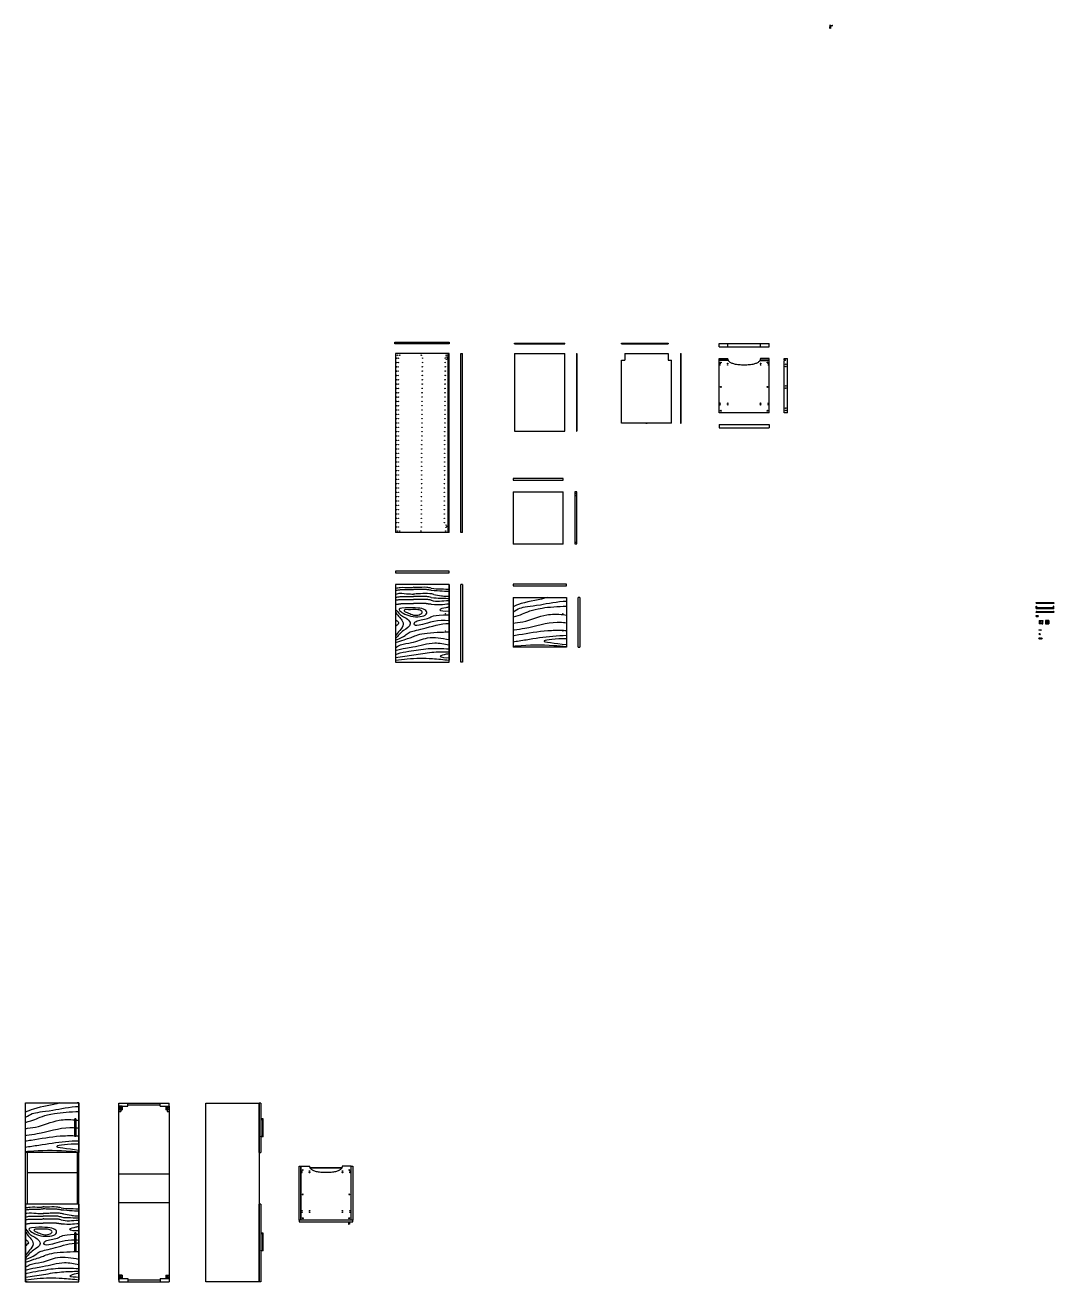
# Model space of a CAD drawing. Header units: millimetres. Extents: x 2171 to 32800, y 1650 to 15812.
# Drawn here: x 2171 to 13726, y 1695 to 15812 of the extents above; entities that cross this region are included whole.
import ezdxf

# ---------------------------------------------------------------- set-up
doc = ezdxf.new("R2010")
doc.units = ezdxf.units.MM

# ---------------------------------------------------------------- blocks, each defined once
blk = doc.blocks.new('*U1')
at = {"color": 8}
blk.add_circle((0, 0), 2.5, dxfattribs=at)
blk = doc.blocks.new('*U2')
at = {"color": 0, "linetype": 'ByBlock', "lineweight": -2, "transparency": 16777216}
for p in [(0, 0), (20, 0), (0, -48.6), (0, -97.2), (20, -48.6), (20, -97.2), (0, -145.8), (0, -194.4), (0, -243), (20, -145.8), (20, -194.4), (20, -243), (0, -291.6), (0, -340.2), (0, -388.8), (20, -291.6), (20, -340.2), (20, -388.8), (0, -437.4), (0, -486), (0, -534.6), (20, -437.4), (20, -486), (20, -534.6), (0, -583.2), (0, -631.8), (0, -680.4), (20, -583.2), (20, -631.8), (20, -680.4), (0, -729), (0, -777.6), (0, -826.2), (20, -729), (20, -777.6), (20, -826.2), (0, -874.8), (0, -923.4), (0, -972), (20, -874.8), (20, -923.4), (20, -972), (0, -1020.6), (0, -1069.2), (0, -1117.8), (20, -1020.6), (20, -1069.2), (20, -1117.8), (0, -1166.4), (0, -1215), (0, -1263.6), (20, -1166.4), (20, -1215), (20, -1263.6), (0, -1312.2), (0, -1360.8), (0, -1409.4), (20, -1312.2), (20, -1360.8), (20, -1409.4), (0, -1458), (0, -1506.6), (0, -1555.2), (20, -1458), (20, -1506.6), (20, -1555.2), (0, -1603.8), (0, -1652.4), (20, -1603.8), (20, -1652.4), (0, -1701), (0, -1749.6), (0, -1798.2), (20, -1701), (20, -1749.6), (20, -1798.2), (0, -1846.8), (0, -1895.4), (20, -1846.8), (20, -1895.4)]:
    blk.add_blockref('*U1', p, dxfattribs=at)
blk = doc.blocks.new('*U3')
at = {"color": 8}
blk.add_circle((0, 0), 2.5, dxfattribs=at)
blk = doc.blocks.new('*U4')
at = {"color": 0, "linetype": 'ByBlock', "lineweight": -2, "transparency": 16777216}
for p in [(0, 0), (0, -48.6), (0, -97.2), (0, -145.8), (0, -194.4), (0, -243), (0, -291.6), (0, -340.2), (0, -388.8), (0, -437.4), (0, -486), (0, -534.6), (0, -583.2), (0, -631.8), (0, -680.4), (0, -729), (0, -777.6), (0, -826.2), (0, -874.8), (0, -923.4), (0, -972), (0, -1020.6), (0, -1069.2), (0, -1117.8), (0, -1166.4), (0, -1215), (0, -1263.6), (0, -1312.2), (0, -1360.8), (0, -1409.4), (0, -1458), (0, -1506.6), (0, -1555.2), (0, -1603.8), (0, -1652.4), (0, -1701), (0, -1749.6), (0, -1798.2), (0, -1846.8)]:
    blk.add_blockref('*U3', p, dxfattribs=at)
blk = doc.blocks.new('*U5')
at = {"color": 8}
blk.add_circle((0, 0), 2.5, dxfattribs=at)
blk = doc.blocks.new('*U6')
at = {"color": 0, "linetype": 'ByBlock', "lineweight": -2, "transparency": 16777216}
for p in [(0, 0), (0, -48.6), (0, -97.2), (0, -145.8), (0, -194.4), (0, -243), (0, -291.6), (0, -340.2), (0, -388.8), (0, -437.4), (0, -486), (0, -534.6), (0, -583.2), (0, -631.8), (0, -680.4), (0, -729), (0, -777.6), (0, -826.2), (0, -874.8), (0, -923.4), (0, -972), (0, -1020.6), (0, -1069.2), (0, -1117.8), (0, -1166.4), (0, -1215), (0, -1263.6), (0, -1312.2), (0, -1360.8), (0, -1409.4), (0, -1458), (0, -1506.6), (0, -1555.2), (0, -1603.8), (0, -1652.4), (0, -1701), (0, -1749.6), (0, -1798.2), (0, -1846.8), (0, -1895.4)]:
    blk.add_blockref('*U5', p, dxfattribs=at)
blk = doc.blocks.new('aa')
at = {"color": 8}
blk.add_line((8075, 8465), (8075, 7615), dxfattribs=at)
at = {"color": 7}
for p, q in [((8030, 8139), (8031, 8140)), ((8040, 8140), (8031, 8140)), ((8040, 8140), (8041, 8139)), ((8030, 7941), (8031, 7940)), ((8040, 7940), (8031, 7940)), ((8040, 7940), (8041, 7941))]:
    blk.add_line(p, q, dxfattribs=at)
blk.add_lwpolyline([(7475, 7592), (8075, 7592), (8075, 8464), (7475, 8464)], close=True, dxfattribs=at)
for points in [[(8030, 7941), (8030, 8009), (8030, 8139)], [(8041, 8139), (8041, 8009), (8041, 7941)]]:
    blk.add_lwpolyline(points, dxfattribs=at)
at = {"color": 8}
for points in [[(8031, 7940), (8031, 8009), (8031, 8140)], [(8040, 7940), (8040, 8009), (8040, 8140)]]:
    blk.add_lwpolyline(points, dxfattribs=at)
at = {"color": 31}
for points in [[(7474, 8354), (7491, 8361), (7597, 8361), (7658, 8358), (7676, 8358)], [(7475, 8423), (7527, 8431), (7632, 8431), (7675, 8433)], [(7475, 8401), (7493, 8402), (7530, 8407), (7620, 8408), (7668, 8410), (7675, 8410)], [(7475, 8320), (7527, 8329), (7632, 8328), (7675, 8330)], [(7902, 8354), (7859, 8361), (7753, 8361), (7692, 8358), (7674, 8358)], [(7875, 8423), (7824, 8431), (7718, 8431), (7675, 8433)], [(7875, 8401), (7857, 8402), (7820, 8407), (7730, 8408), (7682, 8410), (7675, 8410)], [(7875, 8320), (7824, 8329), (7718, 8328), (7675, 8330)], [(7902, 8354), (7988, 8339), (8042, 8333), (8075, 8333)], [(8075, 8210), (8039, 8204), (7970, 8182), (8069, 8168), (8075, 8169)], [(7475, 8185), (7551, 8108), (7607, 8076), (7639, 8022), (7564, 7946), (7475, 7856)], [(7475, 8160), (7507, 8108), (7536, 8076), (7561, 8019), (7521, 7946), (7475, 7888)], [(7475, 8068), (7490, 8057), (7508, 8030), (7491, 8009), (7475, 7993)], [(7471, 7723), (7587, 7750), (7668, 7763), (7914, 7808), (8075, 7786)], [(7475, 7754), (7528, 7785), (7654, 7811), (7834, 7864), (8075, 7846)], [(7475, 7680), (7496, 7687), (7623, 7714), (7841, 7744), (8075, 7741)], [(7475, 7645), (7679, 7675), (7881, 7703), (8075, 7710)], [(7475, 7614), (7606, 7629), (7888, 7632), (8075, 7615)], [(8075, 7686), (8044, 7681), (7975, 7658), (8074, 7645), (8075, 7645)]]:
    blk.add_spline(points, degree=3, dxfattribs=at)
for points in [[(7875, 8423), (7913, 8414), (7973, 8417), (8066, 8411), (8075, 8411)], [(7875, 8401), (7961, 8395), (8054, 8388), (8075, 8388)], [(7543, 8198), (7603, 8205), (7702, 8204), (7799, 8193), (7836, 8153), (7806, 8108), (7695, 8098), (7596, 8118), (7523, 8163), (7507, 8190), (7530, 8197), (7543, 8198)], [(7875, 8320), (7913, 8312), (7973, 8315), (8066, 8308), (8075, 8308)], [(7875, 8288), (7905, 8279), (7969, 8273), (8031, 8285), (8075, 8285)], [(7875, 8242), (7933, 8242), (7975, 8233), (8043, 8248), (8075, 8248)], [(7589, 8182), (7629, 8180), (7693, 8186), (7757, 8178), (7781, 8152), (7759, 8129), (7690, 8112), (7633, 8138), (7576, 8159), (7565, 8176), (7581, 8181), (7589, 8182)], [(8041, 8125), (8051, 8125), (8063, 8126), (8075, 8126)], [(8075, 8057), (8063, 8058), (8052, 8059), (8041, 8060)], [(7475, 7811), (7583, 7852), (7649, 7863), (7753, 7923), (8004, 7932), (8075, 7932)], [(8041, 8027), (8052, 8028), (8064, 8028), (8075, 8028)]]:
    blk.add_open_spline(points, degree=3, dxfattribs=at)
for points, knots in [([(7475, 8288), (7476, 8288), (7482, 8289), (7493, 8292), (7499, 8293), (7509, 8294), (7515, 8295), (7520, 8296), (7521, 8296), (7523, 8296), (7524, 8296), (7527, 8296), (7529, 8296), (7536, 8297), (7540, 8297), (7551, 8297), (7559, 8296), (7574, 8296), (7582, 8296), (7598, 8295), (7607, 8295), (7619, 8295), (7622, 8295), (7629, 8295), (7632, 8295), (7642, 8295), (7648, 8296), (7657, 8296), (7658, 8296), (7663, 8297), (7666, 8297), (7670, 8298), (7672, 8298), (7675, 8298)], [0, 0, 0, 0, 18.755468, 18.755468, 37.510937, 37.510937, 56.266405, 56.266405, 60.086331, 60.086331, 63.906257, 63.906257, 71.54611, 71.54611, 86.825814, 86.825814, 110.53599, 110.53599, 134.246166, 134.246166, 157.956342, 157.956342, 166.728392, 166.728392, 175.500443, 175.500443, 193.044544, 193.044544, 197.275846, 197.275846, 205.73845, 205.73845, 208.690639, 208.690639, 208.690639, 208.690639]), ([(7475, 8242), (7479, 8243), (7482, 8243), (7486, 8243), (7488, 8243), (7491, 8244), (7492, 8244), (7495, 8244), (7496, 8244), (7498, 8244), (7499, 8244), (7500, 8245), (7501, 8245), (7503, 8245), (7505, 8245), (7509, 8246), (7512, 8246), (7519, 8247), (7523, 8248), (7528, 8249), (7529, 8249), (7532, 8249), (7533, 8249), (7534, 8249), (7535, 8249), (7536, 8250), (7536, 8250), (7537, 8250), (7538, 8250), (7539, 8250), (7540, 8250), (7542, 8250), (7544, 8250), (7549, 8250), (7553, 8251), (7562, 8251), (7569, 8251), (7582, 8250), (7589, 8250), (7603, 8250), (7610, 8250), (7620, 8250), (7623, 8250), (7627, 8250), (7630, 8250), (7636, 8250), (7640, 8251), (7650, 8251), (7655, 8251), (7662, 8252), (7663, 8252), (7665, 8252), (7666, 8252), (7668, 8252), (7668, 8252), (7670, 8252), (7671, 8252), (7673, 8252), (7674, 8252), (7675, 8252), (7675, 8252), (7675, 8252)], [0, 0, 0, 0, 7.426073, 7.426073, 12.355891, 12.355891, 15.943599, 15.943599, 18.978993, 18.978993, 20.901222, 20.901222, 22.823452, 22.823452, 26.667911, 26.667911, 34.35683, 34.35683, 46.791949, 46.791949, 51.838335, 51.838335, 55.733243, 55.733243, 57.919106, 57.919106, 59.570362, 59.570362, 61.221617, 61.221617, 64.524128, 64.524128, 71.12915, 71.12915, 84.339193, 84.339193, 104.731051, 104.731051, 125.122909, 125.122909, 145.514768, 145.514768, 151.617123, 151.617123, 157.719479, 157.719479, 169.924191, 169.924191, 186.455496, 186.455496, 191.499083, 191.499083, 194.37737, 194.37737, 196.201836, 196.201836, 199.85077, 199.85077, 203.499703, 203.499703, 207.889657, 207.889657, 207.889657, 207.889657]), ([(7875, 8288), (7874, 8288), (7868, 8289), (7857, 8292), (7851, 8293), (7841, 8294), (7836, 8295), (7830, 8296), (7829, 8296), (7827, 8296), (7826, 8296), (7823, 8296), (7821, 8296), (7814, 8297), (7810, 8297), (7799, 8297), (7791, 8296), (7776, 8296), (7768, 8296), (7752, 8295), (7743, 8295), (7731, 8295), (7728, 8295), (7722, 8295), (7718, 8295), (7708, 8295), (7702, 8296), (7694, 8296), (7692, 8296), (7687, 8297), (7684, 8297), (7680, 8298), (7679, 8298), (7675, 8298)], [0, 0, 0, 0, 18.755468, 18.755468, 37.510937, 37.510937, 56.266405, 56.266405, 60.086331, 60.086331, 63.906257, 63.906257, 71.54611, 71.54611, 86.825814, 86.825814, 110.53599, 110.53599, 134.246166, 134.246166, 157.956342, 157.956342, 166.728392, 166.728392, 175.500443, 175.500443, 193.044544, 193.044544, 197.275846, 197.275846, 205.73845, 205.73845, 208.690639, 208.690639, 208.690639, 208.690639]), ([(7875, 8242), (7871, 8243), (7868, 8243), (7864, 8243), (7862, 8243), (7859, 8244), (7858, 8244), (7855, 8244), (7854, 8244), (7852, 8244), (7851, 8244), (7850, 8245), (7849, 8245), (7847, 8245), (7845, 8245), (7841, 8246), (7838, 8246), (7831, 8247), (7827, 8248), (7822, 8249), (7821, 8249), (7818, 8249), (7817, 8249), (7816, 8249), (7815, 8249), (7814, 8250), (7814, 8250), (7813, 8250), (7813, 8250), (7811, 8250), (7810, 8250), (7808, 8250), (7806, 8250), (7801, 8250), (7797, 8251), (7788, 8251), (7781, 8251), (7768, 8250), (7762, 8250), (7747, 8250), (7740, 8250), (7730, 8250), (7727, 8250), (7723, 8250), (7721, 8250), (7714, 8250), (7710, 8251), (7700, 8251), (7695, 8251), (7688, 8252), (7687, 8252), (7685, 8252), (7684, 8252), (7682, 8252), (7682, 8252), (7680, 8252), (7679, 8252), (7677, 8252), (7676, 8252), (7675, 8252), (7675, 8252), (7675, 8252)], [0, 0, 0, 0, 7.426073, 7.426073, 12.355891, 12.355891, 15.943599, 15.943599, 18.978993, 18.978993, 20.901222, 20.901222, 22.823452, 22.823452, 26.667911, 26.667911, 34.35683, 34.35683, 46.791949, 46.791949, 51.838335, 51.838335, 55.733243, 55.733243, 57.919106, 57.919106, 59.570362, 59.570362, 61.221617, 61.221617, 64.524128, 64.524128, 71.12915, 71.12915, 84.339193, 84.339193, 104.731051, 104.731051, 125.122909, 125.122909, 145.514768, 145.514768, 151.617123, 151.617123, 157.719479, 157.719479, 169.924191, 169.924191, 186.455496, 186.455496, 191.499083, 191.499083, 194.37737, 194.37737, 196.201836, 196.201836, 199.85077, 199.85077, 203.499703, 203.499703, 207.889657, 207.889657, 207.889657, 207.889657]), ([(8030, 8060), (7926, 8062), (7728, 7995), (7679, 8007), (7682, 8036), (7708, 8055), (7782, 8074), (7850, 8080), (7888, 8121), (8030, 8125)], [0.126382, 0.126382, 0.126382, 0.126382, 1, 2, 3, 4, 5, 6, 6.910596, 6.910596, 6.910596, 6.910596]), ([(7475, 7841), (7583, 7881), (7609, 7937), (7745, 7952), (7949, 8018), (8030, 8026)], [0, 0, 0, 0, 1, 2, 2.837354, 2.837354, 2.837354, 2.837354])]:
    blk.add_open_spline(points, degree=3, knots=knots, dxfattribs=at)

msp = doc.modelspace()

# ---------------------------------------------------------------- linework, layer by layer
at = {"color": 7}
for p, q in [((11209.5, 15811.9), (11207.5, 15792.9)), ((11211.5, 15811.9), (11209.5, 15811.9)), ((11211.5, 15811.9), (11211.5, 15796.9)), ((11211.5, 15796.9), (11211.5, 15811.9)), ((11207.5, 15792.9), (11207.5, 15772.9)), ((11207.5, 15772.9), (11209.5, 15772.9)), ((11209.5, 15772.9), (11209.5, 15792.9)), ((11209.5, 15792.9), (11216.5, 15792.9)), ((11211.5, 15796.9), (11216.5, 15796.9)), ((11214.5, 15808.9), (11214.5, 15806)), ((11218.1, 15808.9), (11214.5, 15808.9)), ((11214.5, 15806), (11216.5, 15806)), ((11216.5, 15806), (11216.5, 15796.9)), ((11216.5, 15772.9), (11218.2, 15772.9)), ((11218.2, 15791.8), (11218.1, 15806)), ((11218.2, 15772.9), (11218.2, 15774)), ((11242.5, 15808.9), (11238.9, 15808.9)), ((11238.9, 15806), (11242.5, 15806)), ((11242.5, 15806), (11242.5, 15808.9)), ((7669, 12233.2), (7669, 12240.2)), ((7669, 12240.2), (8233, 12240.2)), ((7669, 12233.2), (8233, 12233.2)), ((8233, 12233.2), (8233, 12240.2)), ((8868.3, 12233.2), (8868.3, 12240.2)), ((8868.3, 12240.2), (9393.5, 12240.2)), ((8868.3, 12233.2), (9393.5, 12233.2)), ((9393.5, 12240.2), (9393.5, 12233.2)), ((9964.8, 12199.2), (9964.8, 12235.2)), ((10064.8, 12199.2), (10064.8, 12235.2)), ((10428.8, 12199.2), (10428.8, 12235.2)), ((10528.8, 12199.2), (10528.8, 12235.2)), ((6932.7, 12121.8), (6332.7, 12121.8)), ((6332.7, 12121.8), (6332.7, 10113.8)), ((6932.7, 10113.8), (6932.7, 12121.8)), ((7064.5, 10113.8), (7064.5, 12121.8)), ((7064.5, 12121.8), (7082.5, 12121.8)), ((7082.5, 10113.8), (7082.5, 12121.8)), ((7669, 12121.8), (7669, 11249.8)), ((7669, 12121.8), (8233, 12121.8)), ((8233, 11249.8), (8233, 12121.8)), ((8362.5, 12121.8), (8362.5, 11249.8)), ((8362.5, 12121.8), (8369.5, 12121.8)), ((8369.5, 12121.8), (8369.5, 11249.8)), ((8868.3, 12046.8), (8907.1, 12046.8)), ((8868.3, 11341.8), (8868.3, 12046.8)), ((8907.1, 12121.8), (9393.5, 12121.8)), ((8907.1, 12121.8), (8907.1, 12046.8)), ((9393.5, 12121.8), (9393.5, 12046.8)), ((9393.5, 12046.8), (9432.3, 12046.8)), ((9432.3, 11341.8), (9432.3, 12046.8)), ((9533.3, 12121.8), (9533.3, 11341.8)), ((9533.3, 12121.8), (9540.3, 12121.8)), ((9533.3, 12046.8), (9540.3, 12046.8)), ((9540.3, 11341.8), (9540.3, 12121.8)), ((9964.8, 11457.5), (9964.8, 12067.5)), ((9964.8, 12067.5), (10064.8, 12067.5)), ((10528.8, 12067.5), (10428.8, 12067.5)), ((10528.8, 11457.5), (10528.8, 12067.5)), ((10696.6, 12050.5), (10696.6, 12067.5)), ((10696.6, 12067.5), (10732.6, 12067.5)), ((10712.2, 12050.5), (10696.6, 12050.5)), ((10712.2, 12043.5), (10696.6, 12043.5)), ((10696.6, 11457.5), (10696.6, 12043.5)), ((10712.2, 12043.5), (10712.2, 12050.5)), ((10732.6, 11457.5), (10732.6, 12067.5)), ((10732.6, 11457.5), (10696.6, 11457.5)), ((9432.3, 11341.8), (8868.3, 11341.8)), ((9141.3, 11341.8), (9159.3, 11341.8)), ((9533.3, 11341.8), (9540.3, 11341.8)), ((9964.8, 11325.8), (10528.8, 11325.8)), ((9964.8, 11325.8), (9964.8, 11289.8)), ((10528.8, 11325.8), (10528.8, 11289.8)), ((7669, 11249.8), (8233, 11249.8)), ((8362.5, 11249.8), (8369.5, 11249.8)), ((9964.8, 11289.8), (10528.8, 11289.8)), ((8214.8, 10721), (7650.8, 10721)), ((7650.8, 10721), (7650.8, 10701)), ((7650.8, 10701), (8214.8, 10701)), ((8214.8, 10701), (8214.8, 10721)), ((7650.8, 10569), (7650.8, 9983)), ((7650.8, 10569), (8214.8, 10569)), ((8214.8, 9983), (8214.8, 10569)), ((8366.8, 10569), (8346.8, 10569)), ((8346.8, 10569), (8346.8, 10269)), ((8366.8, 10269), (8366.8, 10569)), ((8346.8, 10269), (8346.8, 9983.7)), ((8366.8, 9983.7), (8366.8, 10269)), ((7082.5, 10113.8), (7064.5, 10113.8)), ((8214.8, 9983), (7650.8, 9983)), ((8346.8, 9983.7), (8366.8, 9983.7)), ((6332.7, 9678.1), (6332.7, 9660.1)), ((6932.7, 9678.1), (6332.7, 9678.1)), ((6332.7, 9660.1), (6932.7, 9660.1)), ((6932.7, 9660.1), (6932.7, 9678.1)), ((7064.7, 8656.7), (7064.7, 9528.7)), ((7082.7, 9528.7), (7064.7, 9528.7)), ((7082.7, 9528.7), (7082.7, 8656.7)), ((7650.7, 9531.2), (7650.7, 9513.2)), ((8250.7, 9531.2), (7650.7, 9531.2)), ((7650.7, 9513.2), (8250.7, 9513.2)), ((8250.7, 9513.2), (8250.7, 9531.2)), ((7650.7, 9381.2), (8250.7, 9381.2)), ((7650.7, 9381.2), (7650.7, 8826.2)), ((8250.7, 9381.2), (8250.7, 8826.2)), ((8382.7, 8826.2), (8382.7, 9381.2)), ((8400.7, 9381.2), (8382.7, 9381.2)), ((8400.7, 9381.2), (8400.7, 8826.2)), ((13525.6, 9323.9), (13526.6, 9324.9)), ((13525.6, 9323.9), (13525.6, 9314.9)), ((13725.6, 9323.9), (13724.6, 9324.9)), ((13725.6, 9323.9), (13725.6, 9314.9)), ((13526.6, 9313.9), (13525.6, 9314.9)), ((13525.6, 9260.7), (13525.6, 9285.7)), ((13525.6, 9285.7), (13530.6, 9285.7)), ((13525.6, 9260.7), (13530.6, 9265.7)), ((13525.6, 9260.7), (13725.6, 9260.7)), ((13525.6, 9225.7), (13526.6, 9226.7)), ((13525.6, 9225.7), (13525.6, 9216.7)), ((13526.6, 9225.7), (13525.6, 9225.7)), ((13526.6, 9215.7), (13525.6, 9216.7)), ((13526.1, 9167.6), (13526.1, 9178.6)), ((13526.1, 9178.6), (13526.1, 9177.6)), ((13526.1, 9178.6), (13550.1, 9178.6)), ((13530.6, 9285.7), (13530.6, 9265.7)), ((13720.6, 9265.7), (13530.6, 9265.7)), ((13530.6, 9215.7), (13530.6, 9226.7)), ((13551.1, 9177.6), (13550.1, 9178.6)), ((13551.1, 9177.6), (13551.1, 9168.6)), ((13587.6, 9260.7), (13588.6, 9260.7)), ((13725.6, 9285.7), (13720.6, 9285.7)), ((13720.6, 9265.7), (13720.6, 9285.7)), ((13720.6, 9279.7), (13720.6, 9265.7)), ((13720.6, 9265.7), (13725.6, 9260.7)), ((13720.6, 9226.7), (13720.6, 9215.7)), ((13724.6, 9313.9), (13725.6, 9314.9)), ((13725.6, 9225.7), (13724.6, 9226.7)), ((13724.6, 9225.7), (13725.6, 9225.7)), ((13724.6, 9215.7), (13725.6, 9216.7)), ((13725.6, 9260.7), (13725.6, 9285.7)), ((13725.6, 9285.7), (13725.6, 9285.7)), ((13725.6, 9225.7), (13725.6, 9216.7)), ((13526.1, 9167.6), (13550.1, 9167.6)), ((13550.1, 9167.6), (13551.1, 9168.6)), ((13560.9, 9125.6), (13560.9, 9085.6)), ((13560.9, 9125.6), (13595.9, 9125.6)), ((13595.9, 9085.6), (13560.9, 9085.6)), ((13595.9, 9125.6), (13595.9, 9085.6)), ((13595.9, 9125.6), (13600.9, 9125.6)), ((13595.9, 9085.6), (13600.9, 9085.6)), ((13596.9, 9124.1), (13599.4, 9124.1)), ((13596.9, 9124.1), (13596.9, 9087.1)), ((13596.9, 9087.1), (13599.4, 9087.1)), ((13599.4, 9124.1), (13599.4, 9117.6)), ((13599.4, 9117.6), (13600.9, 9117.6)), ((13599.4, 9087.1), (13599.4, 9093.6)), ((13599.4, 9093.6), (13600.9, 9093.6)), ((13600.9, 9125.6), (13600.9, 9117.6)), ((13600.9, 9085.6), (13600.9, 9093.6)), ((13632.4, 9125.6), (13632.4, 9085.6)), ((13632.4, 9125.6), (13633.4, 9125.6)), ((13632.4, 9117.6), (13668.4, 9117.6)), ((13632.4, 9093.6), (13668.4, 9093.6)), ((13632.4, 9085.6), (13633.4, 9085.6)), ((13668.4, 9125.6), (13633.4, 9125.6)), ((13633.4, 9085.6), (13668.4, 9085.6)), ((13668.4, 9125.6), (13668.4, 9085.6)), ((13557.3, 8923.7), (13558.5, 8926.2)), ((13557.3, 8923.7), (13558.5, 8921.2)), ((13557.6, 9018.1), (13558.6, 9019.1)), ((13557.6, 9018.1), (13558.6, 9017.1)), ((13557.6, 8971.7), (13558.8, 8974.2)), ((13557.6, 8971.7), (13558.8, 8969.2)), ((13565.3, 8926.2), (13558.5, 8926.2)), ((13558.5, 8921.2), (13565.3, 8921.2)), ((13558.6, 9019.1), (13580.6, 9019.1)), ((13580.6, 9017.1), (13558.6, 9017.1)), ((13568.6, 8974.2), (13558.8, 8974.2)), ((13558.8, 8974.2), (13558.8, 8974.2)), ((13558.8, 8969.2), (13568.6, 8969.2)), ((13558.8, 8969.2), (13558.8, 8969.2)), ((13565.3, 8926.2), (13565.3, 8928.7)), ((13565.3, 8928.7), (13566.3, 8927.4)), ((13565.3, 8921.2), (13565.3, 8926.2)), ((13565.3, 8918.7), (13565.3, 8921.2)), ((13565.3, 8918.7), (13566.3, 8919.9)), ((13566.3, 8927.4), (13576.3, 8927.4)), ((13576.3, 8919.9), (13566.3, 8919.9)), ((13568.6, 8975.2), (13571.1, 8976.2)), ((13568.6, 8974.2), (13568.6, 8975.2)), ((13568.6, 8968.2), (13568.6, 8969.2)), ((13568.6, 8968.2), (13571.1, 8967.2)), ((13571.1, 8976.2), (13573.6, 8976.2)), ((13573.6, 8967.2), (13571.1, 8967.2)), ((13573.6, 8976.2), (13573.6, 8967.2)), ((13586.3, 8927.4), (13576.3, 8927.4)), ((13576.3, 8919.9), (13586.3, 8919.9)), ((13580.6, 9020.1), (13581.1, 9020.6)), ((13580.6, 9020.1), (13580.6, 9019.1)), ((13580.6, 9017.1), (13580.6, 9016.1)), ((13580.6, 9016.1), (13581.1, 9015.6)), ((13581.1, 9020.6), (13582.2, 9020.6)), ((13581.1, 9015.6), (13582.2, 9015.6)), ((13582.2, 9020.6), (13582.2, 9015.6)), ((13587.3, 8928.7), (13586.3, 8927.4)), ((13587.3, 8918.7), (13586.3, 8919.9)), ((13587.3, 8926.2), (13587.3, 8928.7)), ((13587.3, 8928.7), (13587.3, 8925.7)), ((13587.3, 8921.2), (13587.3, 8926.2)), ((13587.3, 8925.7), (13593.3, 8925.7)), ((13587.3, 8918.7), (13587.3, 8921.7)), ((13587.3, 8921.7), (13593.3, 8921.7)), ((13587.3, 8918.7), (13587.3, 8921.2)), ((13593.3, 8925.7), (13593.3, 8927.2)), ((13593.3, 8927.2), (13594.8, 8927.2)), ((13593.3, 8921.7), (13593.3, 8920.2)), ((13593.3, 8920.2), (13594.8, 8920.2)), ((13594.8, 8927.2), (13594.8, 8920.2)), ((8250.7, 8826.2), (7650.7, 8826.2)), ((8382.7, 8826.2), (8400.7, 8826.2)), ((7082.7, 8656.7), (7064.7, 8656.7)), ((2174.6, 1696.2), (2174.6, 3704.2)), ((2174.6, 3704.2), (2774.6, 3704.2)), ((2774.6, 3704.2), (2756.6, 3704.2)), ((2774.6, 1696.2), (2774.6, 3704.2)), ((2774.6, 3704.2), (2774.6, 3149.2)), ((3224.3, 3667), (3224.3, 3703)), ((3224.3, 3703), (3788.3, 3703)), ((3324.3, 3667), (3324.3, 3703)), ((3324.3, 3683), (3688.3, 3683)), ((3688.3, 3667), (3688.3, 3703)), ((3788.3, 3667), (3788.3, 3703)), ((4800.5, 3148), (4800.5, 3703)), ((4818.5, 3703), (4800.5, 3703)), ((4818.5, 3703), (4818.5, 3148)), ((3224.3, 1731), (3224.3, 3667)), ((3224.3, 3667), (3224.3, 3627)), ((3224.3, 3667), (3225.3, 3667)), ((3224.3, 3659), (3260.3, 3659)), ((3224.3, 3635), (3260.3, 3635)), ((3224.3, 3627), (3225.3, 3627)), ((3224.3, 3608.1), (3245.1, 3608.1)), ((3260.3, 3667), (3225.3, 3667)), ((3225.3, 3627), (3260.3, 3627)), ((3245.1, 3652.5), (3245.1, 3641.5)), ((3245.1, 3627), (3245.1, 3608.1)), ((3260.3, 3667), (3260.3, 3627)), ((3752.3, 3667), (3752.3, 3627)), ((3752.3, 3667), (3787.3, 3667)), ((3788.3, 3659), (3752.3, 3659)), ((3788.3, 3635), (3752.3, 3635)), ((3787.3, 3627), (3752.3, 3627)), ((3767.5, 3652.5), (3767.5, 3641.5)), ((3767.5, 3627), (3767.5, 3608.1)), ((3767.5, 3608.1), (3788.3, 3608.1)), ((3788.3, 3667), (3787.3, 3667)), ((3788.3, 3627), (3787.3, 3627)), ((3788.3, 3667), (3788.3, 1731)), ((3788.3, 3667), (3788.3, 3627)), ((2729.1, 3525.7), (2730.1, 3526.7)), ((2739.1, 3526.7), (2730.1, 3526.7)), ((2739.1, 3526.7), (2740.1, 3525.7)), ((2740.1, 3525.7), (2740.1, 3327.7)), ((4843.5, 3525.5), (4818.5, 3525.5)), ((4818.5, 3525.5), (4818.5, 3525.5)), ((4818.5, 3525.5), (4818.5, 3520.5)), ((4838.5, 3520.5), (4818.5, 3520.5)), ((4824.5, 3520.5), (4838.5, 3520.5)), ((4838.5, 3520.5), (4843.5, 3525.5)), ((4838.5, 3520.5), (4838.5, 3330.5)), ((4843.5, 3325.5), (4843.5, 3525.5)), ((4843.5, 3387.5), (4843.5, 3388.5)), ((2729.1, 3327.7), (2730.1, 3326.7)), ((2739.1, 3326.7), (2730.1, 3326.7)), ((2739.1, 3326.7), (2740.1, 3327.7)), ((4818.5, 3325.5), (4818.5, 3330.5)), ((4818.5, 3330.5), (4838.5, 3330.5)), ((4843.5, 3325.5), (4818.5, 3325.5)), ((4843.5, 3325.5), (4838.5, 3330.5)), ((2774.6, 3149.2), (2174.6, 3149.2)), ((2192.6, 3149.2), (2192.6, 2568.2)), ((2192.6, 3149.2), (2192.6, 2924.2)), ((2756.6, 3149.2), (2756.6, 2568.2)), ((4800.5, 3148), (4818.5, 3148)), ((5268.2, 2386.5), (5268.2, 2996.5)), ((5268.2, 2996.5), (5368.2, 2996.5)), ((5268.2, 2996.5), (5268.2, 2979.5)), ((5371.1, 2979.5), (5729.3, 2979.5)), ((5726, 2972.5), (5374.3, 2972.5)), ((5832.2, 2996.5), (5732.2, 2996.5)), ((5832.2, 2386.5), (5832.2, 2996.5)), ((2192.6, 2924.2), (2756.6, 2924.2)), ((3788.3, 2903), (3224.3, 2903)), ((3224.3, 2585), (3788.3, 2585)), ((3224.3, 1713), (3224.3, 2585)), ((3788.3, 2585), (3788.3, 1713)), ((4800.5, 1695), (4800.5, 2567)), ((4818.5, 2567), (4800.5, 2567)), ((4818.5, 2567), (4818.5, 1695)), ((5250.2, 2386.5), (5250.2, 2368.5)), ((5850.2, 2386.5), (5250.2, 2386.5)), ((5250.2, 2368.5), (5850.2, 2368.5)), ((5804.7, 2368.5), (5815.7, 2368.5)), ((5804.7, 2368.5), (5804.7, 2344.5)), ((5804.7, 2344.5), (5805.7, 2343.5)), ((5814.7, 2343.5), (5805.7, 2343.5)), ((5815.7, 2368.5), (5814.7, 2368.5)), ((5814.7, 2343.5), (5815.7, 2344.5)), ((5815.7, 2368.5), (5815.7, 2344.5)), ((5850.2, 2368.5), (5850.2, 2386.5)), ((4843.5, 2242.6), (4818.5, 2242.6)), ((4818.5, 2242.6), (4818.5, 2242.6)), ((4818.5, 2242.6), (4818.5, 2237.6)), ((4838.5, 2237.6), (4818.5, 2237.6)), ((4824.5, 2237.6), (4838.5, 2237.6)), ((4838.5, 2237.6), (4843.5, 2242.6)), ((4838.5, 2237.6), (4838.5, 2047.6)), ((4843.5, 2042.6), (4843.5, 2242.6)), ((4818.5, 2042.6), (4818.5, 2047.6)), ((4818.5, 2047.6), (4838.5, 2047.6)), ((4843.5, 2042.6), (4818.5, 2042.6)), ((4843.5, 2042.6), (4838.5, 2047.6)), ((4843.5, 2104.6), (4843.5, 2105.6)), ((2192.6, 1696.2), (2174.6, 1696.2)), ((3224.3, 1771), (3224.3, 1731)), ((3224.3, 1771), (3225.3, 1771)), ((3224.3, 1763), (3260.3, 1763)), ((3224.3, 1739), (3260.3, 1739)), ((3224.3, 1731), (3224.3, 1695)), ((3224.3, 1731), (3225.3, 1731)), ((3224.3, 1695), (3788.3, 1695)), ((3260.3, 1771), (3225.3, 1771)), ((3225.3, 1731), (3260.3, 1731)), ((3260.3, 1771), (3260.3, 1731)), ((3324.3, 1731), (3324.3, 1695)), ((3688.3, 1713), (3324.3, 1713)), ((3688.3, 1731), (3688.3, 1695)), ((3752.3, 1771), (3752.3, 1731)), ((3752.3, 1771), (3787.3, 1771)), ((3788.3, 1763), (3752.3, 1763)), ((3788.3, 1739), (3752.3, 1739)), ((3787.3, 1731), (3752.3, 1731)), ((3788.3, 1771), (3787.3, 1771)), ((3788.3, 1731), (3787.3, 1731)), ((3788.3, 1771), (3788.3, 1731)), ((3788.3, 1731), (3788.3, 1695)), ((4818.5, 1695), (4800.5, 1695))]:
    msp.add_line(p, q, dxfattribs=at)
at = {"color": 8}
for p, q in [((6918.7, 12121.8), (6918.7, 10113.8)), ((6925.7, 12121.8), (6925.7, 10113.8)), ((10067.7, 12050.5), (9964.8, 12050.5)), ((10071, 12043.5), (9964.8, 12043.5)), ((10422.7, 12043.5), (10528.8, 12043.5)), ((10425.9, 12050.5), (10528.8, 12050.5)), ((6932.7, 9528.7), (6932.7, 8678.7)), ((13526.1, 9177.6), (13551.1, 9177.6)), ((13526.6, 9261.7), (13526.6, 9285.7)), ((13526.6, 9261.7), (13724.6, 9261.7)), ((13724.6, 9261.7), (13724.6, 9285.7)), ((13551.1, 9168.6), (13526.1, 9168.6)), ((13637.5, 9117.1), (13668.4, 9117.1)), ((13637.5, 9115.1), (13668.4, 9115.1)), ((13637.5, 9113.1), (13668.4, 9113.1)), ((13637.5, 9098.1), (13668.4, 9098.1)), ((13637.5, 9096.1), (13668.4, 9096.1)), ((13637.5, 9094.1), (13668.4, 9094.1)), ((4842.5, 3524.5), (4818.5, 3524.5)), ((4842.5, 3326.5), (4842.5, 3524.5)), ((4842.5, 3326.5), (4818.5, 3326.5)), ((5805.7, 2343.5), (5805.7, 2368.5)), ((5814.7, 2368.5), (5814.7, 2343.5)), ((4842.5, 2241.6), (4818.5, 2241.6)), ((4842.5, 2043.6), (4842.5, 2241.6)), ((4842.5, 2043.6), (4818.5, 2043.6))]:
    msp.add_line(p, q, dxfattribs=at)
for p, q in [((6632.7, 10113.8), (6332.7, 10113.8)), ((6932.7, 10113.8), (6632.7, 10113.8))]:
    msp.add_line(p, q)
at = {"color": 7}
for points in [[(6322.7, 12250.8), (6932.7, 12250.8), (6932.7, 12232.8), (6347.7, 12232.8), (6322.7, 12232.8)], [(6332.7, 8656.1), (6932.7, 8656.1), (6932.7, 9528.1), (6332.7, 9528.1)], [(4200.5, 3703), (4800.5, 3703), (4800.5, 1695), (4200.5, 1695)], [(5268.2, 2996.5), (5268.2, 2386.5), (5250.2, 2386.5), (5250.2, 2971.5), (5250.2, 2996.5)], [(5850.2, 2996.5), (5850.2, 2386.5), (5832.2, 2386.5), (5832.2, 2971.5), (5832.2, 2996.5)]]:
    msp.add_lwpolyline(points, close=True, dxfattribs=at)
for points in [[(9964.8, 12237.2), (10246.8, 12237.2), (10528.8, 12237.2)], [(9964.8, 12199.2), (10246.8, 12199.2), (10528.8, 12199.2)], [(10528.8, 11457.5), (10246.8, 11457.5), (9964.8, 11457.5)], [(13526.6, 9324.9), (13656.6, 9324.9), (13724.6, 9324.9)], [(13530.6, 9216.7), (13525.6, 9216.7)], [(13724.6, 9313.9), (13656.6, 9313.9), (13526.6, 9313.9)], [(13530.6, 9225.7), (13526.6, 9225.7)], [(13724.6, 9225.7), (13720.6, 9225.7)], [(13725.6, 9216.7), (13720.6, 9216.7)], [(3224.3, 3667), (3324.3, 3667)], [(3688.3, 3667), (3788.3, 3667)], [(2729.1, 3327.7), (2729.1, 3395.7), (2729.1, 3525.7)], [(2740.1, 3525.7), (2740.1, 3395.7), (2740.1, 3327.7)], [(5832.2, 2386.5), (5550.2, 2386.5), (5268.2, 2386.5)], [(3224.3, 1731), (3324.3, 1731)], [(3688.3, 1731), (3788.3, 1731)]]:
    msp.add_lwpolyline(points, dxfattribs=at)
at = {"color": 8}
for points in [[(13725.6, 9323.9), (13656.6, 9323.9), (13525.6, 9323.9)], [(13725.6, 9314.9), (13656.6, 9314.9), (13525.6, 9314.9)], [(13526.6, 9226.7), (13656.6, 9226.7), (13724.6, 9226.7)], [(13724.6, 9215.7), (13656.6, 9215.7), (13526.6, 9215.7)], [(2730.1, 3326.7), (2730.1, 3395.7), (2730.1, 3526.7)], [(2739.1, 3326.7), (2739.1, 3395.7), (2739.1, 3526.7)]]:
    msp.add_lwpolyline(points, dxfattribs=at)
for centre, radius in [((6352.7, 12104.2), 2.5), ((6377.7, 12104.2), 2.5), ((6620.2, 12104.3), 2.5), ((6900.4, 12104.3), 2.5), ((6902.7, 12083.4), 2.5), ((6902.7, 12058.4), 2.5), ((6915.2, 12070.9), 2.5), ((9974.8, 12011), 3.5), ((9984.8, 12022.5), 5), ((10061.9, 12011), 3.5), ((10431.7, 12011), 3.5), ((10508.8, 12022.5), 5), ((10518.8, 12011), 3.5), ((10714.5, 12002.5), 3.5), ((9974.8, 11994), 3.5), ((10061.9, 11994), 3.5), ((10431.7, 11994), 3.5), ((10518.8, 11994), 3.5), ((10714.5, 11977.5), 3.5), ((9984.8, 11748), 5), ((10508.8, 11748), 5), ((10714.5, 11759), 3.5), ((10714.5, 11734), 3.5), ((9975.8, 11564.7), 3.5), ((9975.8, 11547.7), 3.5), ((9985.8, 11480.4), 5), ((10062.9, 11564.7), 3.5), ((10062.9, 11547.7), 3.5), ((10430.7, 11564.7), 3.5), ((10430.7, 11547.7), 3.5), ((10507.8, 11480.4), 5), ((10517.8, 11564.7), 3.5), ((10517.8, 11547.7), 3.5), ((10714.5, 11509), 3.5), ((10714.5, 11484), 3.5), ((8356.8, 10550.8), 2.5), ((8356.8, 10525.8), 2.5), ((6898.3, 10195), 2.5), ((6898.3, 10170), 2.5), ((6910.8, 10182.5), 2.5), ((6352.7, 10129.1), 2.5), ((6377.7, 10129.1), 2.5), ((6615.7, 10129.1), 2.5), ((6895.4, 10129.2), 2.5), ((8356.8, 10001.9), 2.5), ((6892.7, 9201.2), 2), ((8210.7, 9201.2), 2), ((13564.6, 9105.6), 1.75), ((13565.7, 9118.1), 2.5), ((13565.7, 9093.1), 2.5), ((13571.9, 9118.1), 2.5), ((13571.9, 9093.1), 2.5), ((13571.4, 9105.6), 1.75), ((13578.2, 9105.6), 2.5), ((6892.7, 9006.2), 2), ((8210.7, 9006.2), 2), ((5278.2, 2940), 3.5), ((5278.2, 2923), 3.5), ((5288.2, 2951.5), 5), ((5365.3, 2939.9), 3.5), ((5365.3, 2922.9), 3.5), ((5735.1, 2939.9), 3.5), ((5735.1, 2922.9), 3.5), ((5812.2, 2951.5), 5), ((5822.2, 2940), 3.5), ((5822.2, 2923), 3.5), ((5288.2, 2677), 5), ((5812.2, 2677), 5), ((5279.2, 2493.7), 3.5), ((5279.2, 2476.7), 3.5), ((5289.2, 2409.4), 5), ((5366.3, 2493.7), 3.5), ((5366.3, 2476.7), 3.5), ((5734.1, 2493.7), 3.5), ((5734.1, 2476.7), 3.5), ((5811.2, 2409.4), 5), ((5821.2, 2493.7), 3.5), ((5821.2, 2476.7), 3.5)]:
    msp.add_circle(centre, radius, dxfattribs=at)
at = {"color": 7}
for centre, radius in [((13528.1, 9221.2), 1), ((13723.1, 9221.2), 1), ((13650.9, 9105.6), 6), ((3242.8, 3647), 6), ((3769.8, 3647), 6), ((3242.8, 1751), 6), ((3769.8, 1751), 6)]:
    msp.add_circle(centre, radius, dxfattribs=at)
for centre, radius, start, end in [((11231.7, 15782.9), 18.2, 146.60151, 213.39849), ((11231.7, 15782.9), 16.2, 146.60151, 213.39849), ((11228.5, 15840.2), 32.9, 251.56582, 288.43418), ((11228.5, 15837.2), 32.9, 251.56582, 288.43418)]:
    msp.add_arc(centre, radius, start, end, dxfattribs=at)
for points in [[(10428.8, 12067.5), (10428.8, 11996), (10246.8, 11992.7), (10064.8, 11996), (10064.8, 12067.5)], [(5732.2, 2996.5), (5732.2, 2925), (5550.2, 2921.7), (5368.2, 2925), (5368.2, 2996.5)]]:
    msp.add_open_spline(points, degree=2, knots=[0, 0, 0, 0.9539392, 0.9539392, 1.9078785, 1.9078785, 1.9078785], dxfattribs=at)
at = {"color": 31}
for points in [[(6332.7, 9486.8), (6384.2, 9495.5), (6490.1, 9494.9), (6532.7, 9497.2)], [(6332.7, 9464.6), (6350.4, 9466.3), (6387.8, 9471.4), (6478, 9472.1), (6525.6, 9474), (6532.7, 9474)], [(6732.7, 9486.8), (6681.2, 9495.5), (6575.3, 9494.9), (6532.7, 9497.2)], [(6732.7, 9464.6), (6714.9, 9466.3), (6677.6, 9471.4), (6587.4, 9472.1), (6539.7, 9474), (6532.7, 9474)], [(6332.1, 9417.8), (6348.5, 9425.1), (6454.6, 9424.9), (6515.9, 9421.7), (6533.3, 9421.7)], [(6332.7, 9384), (6384.2, 9392.7), (6490.1, 9392.1), (6532.7, 9394.4)], [(6759.8, 9417.8), (6716.8, 9425.1), (6610.7, 9424.9), (6549.5, 9421.7), (6532.1, 9421.7)], [(6732.7, 9384), (6681.2, 9392.7), (6575.3, 9392.1), (6532.7, 9394.4)], [(6759.8, 9417.8), (6846.1, 9402.9), (6900.1, 9397.2), (6932.7, 9397.2)], [(6332.7, 9249.2), (6408.5, 9171.8), (6464.3, 9139.9), (6496.4, 9085.9), (6421.5, 9010.2), (6332.7, 8920.2)], [(6332.7, 9224), (6364.7, 9171.8), (6393.6, 9139.9), (6418.6, 9082.9), (6378.4, 9010.2), (6332.7, 8951.7)], [(6932.7, 9274.3), (6896.2, 9268.1), (6827.2, 9245.6), (6926.9, 9232.3), (6932.7, 9233.4)], [(6332.7, 9131.7), (6347.9, 9120.9), (6366, 9093.9), (6348.2, 9073.4), (6332.7, 9056.7)], [(6332.7, 8817.8), (6385.2, 8849.3), (6511.6, 8875.2), (6691.6, 8927.6), (6932.7, 8909.9)], [(6329, 8787), (6444.6, 8814.4), (6525.3, 8826.6), (6771.8, 8872.2), (6932.7, 8850.3)], [(6332.7, 8743.7), (6353.7, 8751), (6480.6, 8777.8), (6699.1, 8808.4), (6932.7, 8805.5)], [(6332.7, 8709), (6536.5, 8739.4), (6738.8, 8767.3), (6932.7, 8774)], [(6332.7, 8677.7), (6463.3, 8693.2), (6745.5, 8696.1), (6932.7, 8678.9)], [(6932.7, 8750.1), (6901.2, 8744.7), (6832.2, 8722.2), (6931.9, 8708.8), (6932.7, 8709)]]:
    msp.add_spline(points, degree=3, dxfattribs=at)
for points in [[(6732.7, 9486.8), (6771, 9478.5), (6830.9, 9481.4), (6923.7, 9474.9), (6932.7, 9474.9)], [(6732.7, 9464.6), (6818.4, 9458.6), (6911.3, 9452), (6932.7, 9452)], [(6732.7, 9384), (6771, 9375.7), (6830.9, 9378.6), (6923.7, 9372.1), (6932.7, 9372.1)], [(6732.7, 9352), (6762.7, 9343.4), (6826.4, 9337.5), (6888.6, 9349.2), (6932.7, 9349.2)], [(6400.8, 9262.1), (6460.6, 9269.1), (6559.3, 9267.6), (6656.9, 9256.6), (6693.3, 9216.8), (6663.9, 9172.4), (6552.3, 9162), (6453.6, 9182.4), (6380.3, 9227.2), (6364.9, 9253.6), (6387.8, 9261.1), (6400.8, 9262.1)], [(6446.7, 9245.9), (6486.3, 9243.6), (6550.9, 9249.5), (6615.1, 9242.3), (6639, 9216.1), (6616.4, 9193.3), (6547.5, 9176.5), (6490.4, 9202.2), (6433.2, 9223), (6423.1, 9240.4), (6438.2, 9245.3), (6446.7, 9245.9)], [(6932.7, 9120.9), (6811.3, 9135.9), (6587.5, 9058.1), (6536.6, 9071.1), (6539.6, 9100.2), (6565.7, 9119), (6639.3, 9137.9), (6709.7, 9143.7), (6748.8, 9189.1), (6932.7, 9189.6)], [(6732.7, 9306.4), (6790.4, 9306.4), (6832.4, 9297.3), (6900.2, 9312), (6932.7, 9312)], [(8216.2, 9189.9), (8227.7, 9188.6), (8239.2, 9187.1), (8250.7, 9185.5)], [(6332.7, 8904.7), (6441.1, 8945.5), (6467.1, 9001.2), (6610.7, 9016.9), (6843.3, 9093.9), (6932.7, 9092.1)], [(8216.2, 9102.3), (8227.7, 9101.2), (8239.2, 9099.8), (8250.7, 9098.3)], [(6332.7, 8875.2), (6441.1, 8916), (6507, 8926.9), (6610.7, 8987.4), (6861.5, 8995.8), (6932.7, 8995.8)], [(8216.2, 9013.9), (8227.7, 9013.6), (8239.2, 9013.3), (8250.7, 9012.9)], [(2740.1, 3512.9), (2751.6, 3511.6), (2763.1, 3510.1), (2774.6, 3508.4)], [(2740.1, 3425.3), (2751.6, 3424.2), (2763.1, 3422.8), (2774.6, 3421.2)], [(2740.1, 3336.9), (2751.6, 3336.6), (2763.1, 3336.2), (2774.6, 3335.8)]]:
    msp.add_open_spline(points, degree=3, dxfattribs=at)
for points, knots in [([(6332.7, 9352), (6333.8, 9352.3), (6339.7, 9353.5), (6351.1, 9355.8), (6356.6, 9356.8), (6367.1, 9358.5), (6372.2, 9359.2), (6378, 9359.7), (6378.9, 9359.8), (6380.9, 9360), (6381.9, 9360), (6385, 9360.2), (6387, 9360.4), (6393.3, 9360.6), (6397.6, 9360.7), (6409, 9360.7), (6416.3, 9360.5), (6431.4, 9360), (6439.3, 9359.7), (6455.7, 9359.1), (6464.2, 9358.8), (6476.3, 9358.7), (6479.6, 9358.8), (6486.2, 9358.8), (6489.5, 9358.9), (6499.4, 9359.3), (6506, 9359.6), (6514.2, 9360.3), (6515.8, 9360.4), (6520.6, 9360.8), (6523.7, 9361.1), (6528, 9361.6), (6529.2, 9361.7), (6532.7, 9361.8)], [0, 0, 0, 0, 18.7554684, 18.7554684, 37.5109368, 37.5109368, 56.2664052, 56.2664052, 60.0863313, 60.0863313, 63.9062574, 63.9062574, 71.5461096, 71.5461096, 86.825814, 86.825814, 110.5359899, 110.5359899, 134.2461657, 134.2461657, 157.9563416, 157.9563416, 166.7283921, 166.7283921, 175.5004426, 175.5004426, 193.0445436, 193.0445436, 197.2758458, 197.2758458, 205.7384501, 205.7384501, 208.6906393, 208.6906393, 208.6906393, 208.6906393]), ([(6732.7, 9352), (6731.6, 9352.3), (6725.6, 9353.5), (6714.2, 9355.8), (6708.8, 9356.8), (6698.2, 9358.5), (6693.2, 9359.2), (6687.4, 9359.7), (6686.4, 9359.8), (6684.4, 9360), (6683.4, 9360), (6680.4, 9360.2), (6678.3, 9360.4), (6672.1, 9360.6), (6667.7, 9360.7), (6656.4, 9360.7), (6649.1, 9360.5), (6633.9, 9360), (6626.1, 9359.7), (6609.7, 9359.1), (6601.1, 9358.8), (6589.1, 9358.7), (6585.8, 9358.8), (6579.2, 9358.8), (6575.9, 9358.9), (6565.9, 9359.3), (6559.3, 9359.6), (6551.2, 9360.3), (6549.6, 9360.4), (6544.8, 9360.8), (6541.6, 9361.1), (6537.3, 9361.6), (6536.2, 9361.7), (6532.7, 9361.8)], [0, 0, 0, 0, 18.7554684, 18.7554684, 37.5109368, 37.5109368, 56.2664052, 56.2664052, 60.0863313, 60.0863313, 63.9062574, 63.9062574, 71.5461096, 71.5461096, 86.825814, 86.825814, 110.5359899, 110.5359899, 134.2461657, 134.2461657, 157.9563416, 157.9563416, 166.7283921, 166.7283921, 175.5004426, 175.5004426, 193.0445436, 193.0445436, 197.2758458, 197.2758458, 205.7384501, 205.7384501, 208.6906393, 208.6906393, 208.6906393, 208.6906393]), ([(8034, 9381.2), (7959.5, 9359.3), (7784.7, 9336.1), (7670.4, 9287.6), (7650.7, 9277.3)], [806.1089471, 806.1089471, 806.1089471, 806.1089471, 1046.2543372, 1143.9461401, 1143.9461401, 1143.9461401, 1143.9461401]), ([(7650.7, 9221.4), (7682.5, 9237.9), (7734.8, 9277.1), (7880.4, 9282.4), (8148.8, 9338.9), (8250.7, 9342.7)], [0.4268576, 0.4268576, 0.4268576, 0.4268576, 1, 2, 2.6720617, 2.6720617, 2.6720617, 2.6720617]), ([(6332.7, 9306.4), (6336.7, 9306.6), (6339.3, 9306.8), (6343.7, 9307.2), (6345.5, 9307.3), (6348.7, 9307.6), (6350, 9307.8), (6352.6, 9308), (6353.8, 9308.1), (6355.7, 9308.4), (6356.5, 9308.5), (6358, 9308.6), (6358.8, 9308.7), (6361, 9309), (6362.5, 9309.2), (6366.8, 9309.8), (6369.6, 9310.2), (6376.5, 9311.3), (6380.4, 9311.9), (6385.5, 9312.6), (6387, 9312.8), (6389.4, 9313.1), (6390.4, 9313.2), (6392, 9313.4), (6392.6, 9313.5), (6393.5, 9313.6), (6393.9, 9313.6), (6394.7, 9313.7), (6395.2, 9313.7), (6396.4, 9313.8), (6397.2, 9313.9), (6399.8, 9314.1), (6401.5, 9314.2), (6406.8, 9314.5), (6410.5, 9314.6), (6420.1, 9314.7), (6426.3, 9314.6), (6439.4, 9314.4), (6446.2, 9314.2), (6460.4, 9313.9), (6467.9, 9313.8), (6478, 9313.9), (6480.3, 9314), (6484.9, 9314.1), (6487.2, 9314.2), (6493.8, 9314.4), (6498.1, 9314.7), (6507.7, 9315.2), (6513, 9315.5), (6519.4, 9315.7), (6520.8, 9315.7), (6523.1, 9315.8), (6523.9, 9315.8), (6525.2, 9315.8), (6525.7, 9315.8), (6527.2, 9315.9), (6528.3, 9315.9), (6530.4, 9315.9), (6531.5, 9315.9), (6532.7, 9315.9), (6532.7, 9315.9), (6532.7, 9315.9)], [0, 0, 0, 0, 7.4260726, 7.4260726, 12.355891, 12.355891, 15.9435992, 15.9435992, 18.9789929, 18.9789929, 20.9012225, 20.9012225, 22.8234521, 22.8234521, 26.6679114, 26.6679114, 34.35683, 34.35683, 46.7919492, 46.7919492, 51.838335, 51.838335, 55.7332434, 55.7332434, 57.9191063, 57.9191063, 59.5703617, 59.5703617, 61.2216171, 61.2216171, 64.524128, 64.524128, 71.1291496, 71.1291496, 84.3391929, 84.3391929, 104.7310511, 104.7310511, 125.1229093, 125.1229093, 145.5147675, 145.5147675, 151.6171234, 151.6171234, 157.7194792, 157.7194792, 169.9241909, 169.9241909, 186.455496, 186.455496, 191.4990829, 191.4990829, 194.3773698, 194.3773698, 196.2018365, 196.2018365, 199.8507698, 199.8507698, 203.4997031, 203.4997031, 207.8896568, 207.8896568, 207.8896568, 207.8896568]), ([(6732.7, 9306.4), (6728.6, 9306.6), (6726.1, 9306.8), (6721.7, 9307.2), (6719.9, 9307.3), (6716.7, 9307.6), (6715.3, 9307.8), (6712.8, 9308), (6711.6, 9308.1), (6709.7, 9308.4), (6708.9, 9308.5), (6707.4, 9308.6), (6706.6, 9308.7), (6704.4, 9309), (6702.9, 9309.2), (6698.6, 9309.8), (6695.8, 9310.2), (6688.9, 9311.3), (6685, 9311.9), (6679.8, 9312.6), (6678.4, 9312.8), (6676, 9313.1), (6674.9, 9313.2), (6673.4, 9313.4), (6672.8, 9313.5), (6671.8, 9313.6), (6671.4, 9313.6), (6670.6, 9313.7), (6670.2, 9313.7), (6669, 9313.8), (6668.1, 9313.9), (6665.6, 9314.1), (6663.9, 9314.2), (6658.6, 9314.5), (6654.9, 9314.6), (6645.2, 9314.7), (6639, 9314.6), (6626, 9314.4), (6619.2, 9314.2), (6604.9, 9313.9), (6597.5, 9313.8), (6587.4, 9313.9), (6585, 9314), (6580.4, 9314.1), (6578.2, 9314.2), (6571.5, 9314.4), (6567.3, 9314.7), (6557.6, 9315.2), (6552.4, 9315.5), (6546, 9315.7), (6544.5, 9315.7), (6542.3, 9315.8), (6541.5, 9315.8), (6540.1, 9315.8), (6539.6, 9315.8), (6538.1, 9315.9), (6537.1, 9315.9), (6535, 9315.9), (6533.9, 9315.9), (6532.7, 9315.9), (6532.7, 9315.9), (6532.7, 9315.9)], [0, 0, 0, 0, 7.4260726, 7.4260726, 12.355891, 12.355891, 15.9435992, 15.9435992, 18.9789929, 18.9789929, 20.9012225, 20.9012225, 22.8234521, 22.8234521, 26.6679114, 26.6679114, 34.35683, 34.35683, 46.7919492, 46.7919492, 51.838335, 51.838335, 55.7332434, 55.7332434, 57.9191063, 57.9191063, 59.5703617, 59.5703617, 61.2216171, 61.2216171, 64.524128, 64.524128, 71.1291496, 71.1291496, 84.3391929, 84.3391929, 104.7310511, 104.7310511, 125.1229093, 125.1229093, 145.5147675, 145.5147675, 151.6171234, 151.6171234, 157.7194792, 157.7194792, 169.9241909, 169.9241909, 186.455496, 186.455496, 191.4990829, 191.4990829, 194.3773698, 194.3773698, 196.2018365, 196.2018365, 199.8507698, 199.8507698, 203.4997031, 203.4997031, 207.8896568, 207.8896568, 207.8896568, 207.8896568]), ([(7650.7, 9163.6), (7696.1, 9178.2), (7775.5, 9198.1), (7891.1, 9265.5), (8157.7, 9282.7), (8250.7, 9286)], [0.3895338, 0.3895338, 0.3895338, 0.3895338, 1, 2, 2.6454369, 2.6454369, 2.6454369, 2.6454369]), ([(7650.7, 9092.7), (7680.4, 9098.6), (7817, 9109.2), (7995, 9198.9), (8145.5, 9197.3), (8216.2, 9189.9)], [108.1551046, 108.1551046, 108.1551046, 108.1551046, 190.23672, 377.710932, 498.2357777, 498.2357777, 498.2357777, 498.2357777]), ([(7650.7, 9015.5), (7650.7, 9016.7), (7695.1, 9025.7), (7865.9, 9044.2), (8044.7, 9110.4), (8186.1, 9104.8), (8216.2, 9102.3)], [103.4677252, 103.4677252, 103.4677252, 103.4677252, 118.8334533, 200.3887125, 451.067413, 490.0247178, 490.0247178, 490.0247178, 490.0247178]), ([(7650.7, 8954.5), (7665.8, 8957.3), (7799.4, 8978.1), (7986.2, 9013.4), (8150.1, 9015.2), (8216.2, 9013.9)], [100.4140396, 100.4140396, 100.4140396, 100.4140396, 151.9171928, 372.5635947, 484.0193728, 484.0193728, 484.0193728, 484.0193728]), ([(7650.7, 8885.8), (7693.6, 8892.1), (7846.2, 8915.1), (8048.8, 8949.6), (8200.1, 8956.4), (8250.7, 8957.7)], [97.9382932, 97.9382932, 97.9382932, 97.9382932, 206.0859792, 410.2385669, 512.6446808, 512.6446808, 512.6446808, 512.6446808]), ([(8250.7, 8918.4), (8133.3, 8921.9), (7870.7, 8885.5), (8123.4, 8873.6), (8250.7, 8853)], [85.0975863, 85.0975863, 85.0975863, 85.0975863, 104.5067731, 128.3678925, 128.3678925, 128.3678925, 128.3678925]), ([(7650.7, 8835.9), (7657.4, 8836.7), (7812.8, 8852.5), (8017.4, 8853), (8203.6, 8837.2), (8250.7, 8832.7)], [97.6260684, 97.6260684, 97.6260684, 97.6260684, 131.5603784, 413.7429787, 509.4911931, 509.4911931, 509.4911931, 509.4911931]), ([(2558, 3704.2), (2483.5, 3682.3), (2308.6, 3659), (2194.4, 3610.6), (2174.6, 3600.3)], [806.1089471, 806.1089471, 806.1089471, 806.1089471, 1046.2543372, 1143.9461401, 1143.9461401, 1143.9461401, 1143.9461401]), ([(2174.6, 3544.4), (2206.5, 3560.9), (2258.7, 3600.1), (2404.3, 3605.4), (2672.8, 3661.9), (2774.6, 3665.7)], [0.4268576, 0.4268576, 0.4268576, 0.4268576, 1, 2, 2.6720617, 2.6720617, 2.6720617, 2.6720617]), ([(2174.6, 3486.5), (2220, 3501.2), (2299.5, 3521.1), (2415, 3588.5), (2681.7, 3605.6), (2774.6, 3609)], [0.3895338, 0.3895338, 0.3895338, 0.3895338, 1, 2, 2.6454369, 2.6454369, 2.6454369, 2.6454369]), ([(2174.6, 3415.7), (2204.4, 3421.6), (2340.9, 3432.2), (2519, 3521.9), (2669.5, 3520.3), (2729.1, 3514.1)], [108.1551046, 108.1551046, 108.1551046, 108.1551046, 190.23672, 377.710932, 498.2357777, 498.2357777, 498.2357777, 498.2357777]), ([(2174.6, 3338.5), (2174.6, 3339.7), (2219.1, 3348.7), (2389.9, 3367.1), (2568.7, 3433.4), (2710.1, 3427.8), (2729.1, 3426.3)], [103.4677252, 103.4677252, 103.4677252, 103.4677252, 118.8334533, 200.3887125, 451.067413, 490.0247178, 490.0247178, 490.0247178, 490.0247178]), ([(2174.6, 3277.5), (2189.7, 3280.2), (2323.3, 3301.1), (2510.2, 3336.4), (2674, 3338.2), (2729.1, 3337.1)], [100.4140396, 100.4140396, 100.4140396, 100.4140396, 151.9171928, 372.5635947, 484.0193728, 484.0193728, 484.0193728, 484.0193728]), ([(2174.6, 3208.7), (2217.5, 3215.1), (2370.2, 3238.1), (2572.7, 3272.6), (2724, 3279.4), (2774.6, 3280.7)], [97.9382932, 97.9382932, 97.9382932, 97.9382932, 206.0859792, 410.2385669, 512.6446808, 512.6446808, 512.6446808, 512.6446808]), ([(2174.6, 3158.9), (2181.3, 3159.7), (2336.7, 3175.5), (2541.4, 3176), (2727.5, 3160.2), (2774.6, 3155.7)], [97.6260684, 97.6260684, 97.6260684, 97.6260684, 131.5603784, 413.7429787, 509.4911931, 509.4911931, 509.4911931, 509.4911931]), ([(2774.6, 3241.4), (2657.2, 3244.9), (2394.6, 3208.4), (2647.4, 3196.6), (2774.6, 3175.9)], [85.0975863, 85.0975863, 85.0975863, 85.0975863, 104.5067731, 128.3678925, 128.3678925, 128.3678925, 128.3678925])]:
    msp.add_open_spline(points, degree=3, knots=knots, dxfattribs=at)

# ---------------------------------------------------------------- block references
at = {"color": 8}
msp.add_blockref('*U2', (6342.7, 12070.7), dxfattribs=at)
at = {"color": 8, "rotation": 359.6277641553115}
for name, p in [('*U6', (6632.7, 12070.9)), ('*U4', (6890.2, 12070.9))]:
    msp.add_blockref(name, p, dxfattribs=at)
at = {"color": 7}
msp.add_blockref('aa', (-5300.4, -5895.9), dxfattribs=at)

doc.saveas('drawing.dxf')
